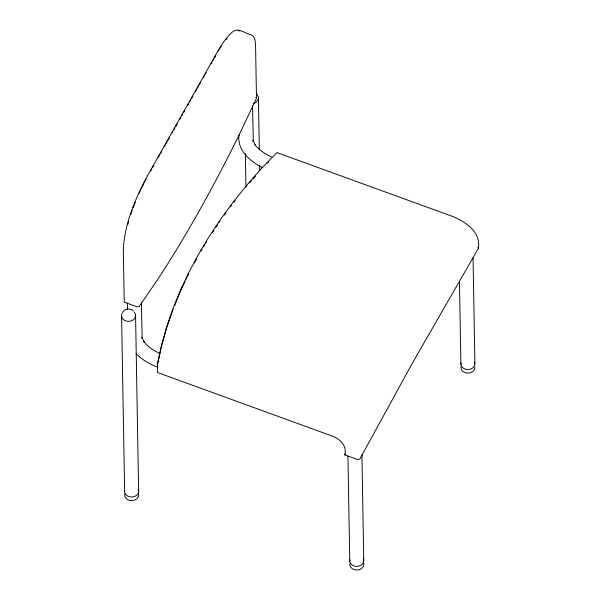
<?xml version="1.0" encoding="UTF-8"?>
<svg xmlns="http://www.w3.org/2000/svg" width="600" height="600" viewBox="0 0 600 600"><rect width="100%" height="100%" fill="white"/><g stroke="black" fill="none" stroke-linecap="round" stroke-linejoin="round"><path stroke-width="0.9" d="M256.493 98.22L238.23 136.792A578.64 146.235 -70 0 1 157.665 279.532L139.11 306.585L137.025 306.803L124.245 302.153L123.315 249.007C124.755 223.433 135.127 199.163 146.903 176.752L217.147 52.305C221.325 45.195 225.675 37.95 231.915 32.43C237.577 26.565 244.965 33.578 251.062 34.763C254.962 36.405 255.39 41.318 255.562 44.963L256.493 98.22L255.862 97.148M478.425 248.34L412.845 362.303L359.827 459.045L357.495 459.518L344.715 454.868C347.295 445.05 339.45 438.57 331.267 435.728L157.493 372.51L157.5 363.84L161.317 346.013L166.44 327.653L172.703 309.322L180.097 291.045L188.602 272.873L198.202 254.835L208.868 236.97L220.575 219.337L233.303 201.968L247.013 184.905L261.683 168.203L276.93 152.595L451.388 215.993C464.692 221.077 481.23 231.75 478.425 248.34L477.795 247.267M157.665 363.892L161.137 347.805M127.875 224.34L128.58 221.715M162 344.55L166.455 328.553M161.333 346.905L161.752 345.435M166.935 327.157L172.433 311.062M130.83 214.5L132.24 210.405M133.118 207.945L135.315 202.178M174.585 305.632L180.113 291.945M172.718 310.215L173.197 309.053M139.11 193.275L140.19 190.898M180.51 291.112L185.145 281.197M185.917 279.548L188.618 273.765M140.903 189.315L143.52 184.02M194.385 262.935L196.515 258.93M143.895 183.262L146.07 179.22M150.615 171.105L151.53 169.477M152.453 167.85L153.825 165.413M158.415 157.282L159.33 155.663M160.252 154.035L161.625 151.597M164.377 146.715L165.292 145.095M166.215 143.468L167.13 141.84M168.045 140.212L169.425 137.775M172.178 132.9L173.093 131.273M174.015 129.653L174.93 128.025M175.845 126.398L177.225 123.96M179.977 119.085L180.892 117.458M181.815 115.83L182.73 114.203M183.645 112.583L185.025 110.145M187.778 105.262L188.692 103.642M189.608 102.015L190.53 100.387M191.445 98.76L192.825 96.323M195.577 91.448L196.493 89.82M197.407 88.192L198.33 86.573M199.245 84.945L200.625 82.508M203.377 77.625L204.292 76.005M205.208 74.377L206.13 72.75M211.17 63.81L212.093 62.182M213.007 60.562L213.93 58.935M214.845 57.307L215.76 55.68M218.445 51.03L219.322 49.552M201.053 250.98L202.005 249.39M203.423 247.013L204.84 244.642M205.785 243.053L206.73 241.47M220.192 48.075L221.197 46.553M212.438 232.515L213.96 230.228M215.985 227.167L217.515 224.88M219.038 222.585L220.05 221.055M344.715 454.868L345.45 453.817M224.377 215.062L226.005 212.85M230.333 206.947L231.413 205.47M122.377 312.532C124.56 308.685 130.425 307.74 133.5 311.032M245.978 187.125L247.028 185.805M233.895 202.147L235.042 200.715M226.132 39.562L227.243 38.28M249.48 183.015L251.317 180.922M253.155 178.83L255.608 176.04M267.337 163.2L268.59 161.895M157.455 367.192C149.505 364.125 141.975 359.655 135.99 353.535M271.515 156.885C265.245 154.058 259.267 150.18 254.962 144.743L255.638 145.605L252.923 140.288L253.327 141.653L252.517 105.683M159.653 353.452L152.085 349.215L147.42 345.532L143.82 341.647L144.495 342.517L141.788 337.192M261.975 167.363C249.9 161.22 236.858 149.947 239.01 134.88M238.275 30.112L239.737 31.11M256.335 93.405L256.92 93.938M142.185 338.558L141.368 302.272M473.055 257.798L474.893 363.285M459.457 281.505L460.905 364.44M361.913 454.702L363.757 560.19M347.925 456.045L349.763 561.345M258.405 97.493L259.32 149.82M259.597 165.705L259.673 170.377M245.37 153.78L245.94 186.48M135.562 315.127L138.63 490.785M127.373 302.94L127.485 309.45M121.575 316.282L124.635 491.94M138.225 489.345A7.027 5.678 -1 0 1 132.3 497.01A7.027 5.678 -1 0 1 124.703 490.455M134.295 312.382A7.027 5.678 -1 0 1 129.233 321.353A7.027 5.678 -1 0 1 122.175 313.38M257.138 94.748A7.027 5.678 -1 0 1 253.86 103.38M138.285 492.93A7.027 5.678 -1 0 1 132.36 500.595A7.027 5.678 -1 0 1 124.77 494.04M363.405 562.327A7.027 5.678 -1 0 1 357.48 570A7.027 5.678 -1 0 1 349.89 563.445M363.345 558.743A7.027 5.678 -1 0 1 357.42 566.415A7.027 5.678 -1 0 1 349.83 559.86M474.487 361.837A7.027 5.678 -1 0 1 468.562 369.51A7.027 5.678 -1 0 1 460.965 362.955M474.96 366.87A7.027 5.678 -1 0 1 467.707 373.125A7.027 5.678 -1 0 1 461.033 366.54"/></g></svg>
